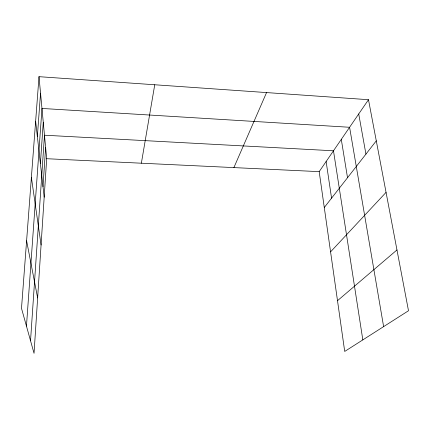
<?xml version="1.0" encoding="UTF-8"?>
<svg xmlns="http://www.w3.org/2000/svg" width="430" height="430" viewBox="0 0 430 430"><rect width="100%" height="100%" fill="white"/><g stroke="black" fill="none" stroke-linecap="round" stroke-linejoin="round"><path stroke-width="0.64" d="M43.005 186.706L45.618 147.334M39.001 76.674L46.682 158.713L34.04 353.326L21.5 308.326L39.001 76.674L368.488 99.701L408.5 310.75L344.709 351.444L319.189 171.645L368.488 99.701M30.535 340.754L44.483 135.213L333.481 150.79L362.829 339.888M40.404 163.577L43.269 122.281M26.461 326.123L41.979 108.446L349.595 127.28L383.619 326.628M37.362 136.557L40.544 93.154M141.362 163.206L154.746 84.764M233.893 167.598L266.552 92.574M324.279 207.507L376.288 140.841M330.579 251.856L386.059 192.366M337.507 300.683L396.971 249.943M46.682 158.713L319.189 171.645M26.606 240.773L37.636 297.942M358.722 113.955L365.935 154.112M341.291 139.395L347.521 177.719M326.128 161.524L331.568 198.171M31.39 177.418L41.076 244.998M35.636 121.217L44.182 197.182"/></g></svg>
